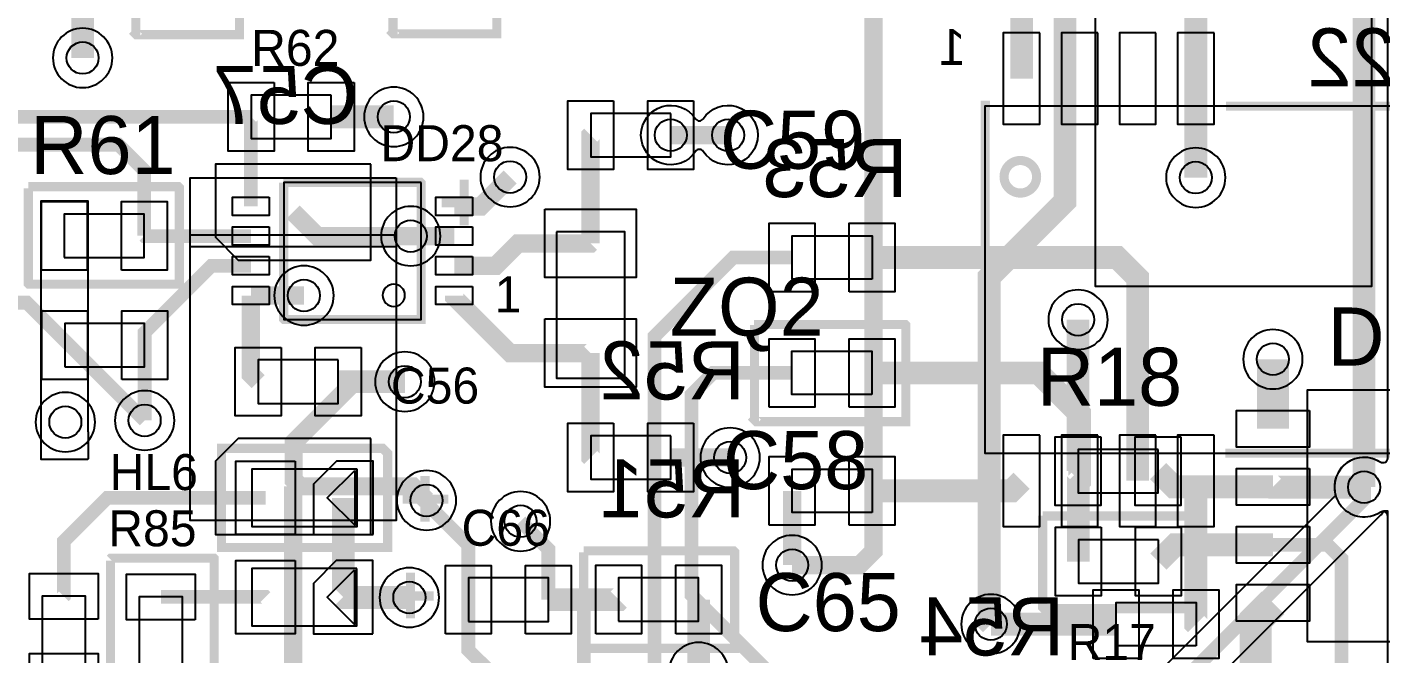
# Model space of a CAD drawing. Extents: x 0 to 112, y -6 to 118.
# Drawn here: x 43.86 to 73.48, y 77.97 to 91.69 of the extents above; entities that cross this region are included whole.
import ezdxf

# ---------------------------------------------------------------- set-up
doc = ezdxf.new("R2010")
doc.units = 0
for name, color, linetype in [('ETCH_BOTTOM', 5, 'CONTINUOUS'), ('ETCH_GND', 3, 'CONTINUOUS'), ('ETCH_PWR', 4, 'CONTINUOUS'), ('ETCH_TOP', 2, 'CONTINUOUS'), ('MANUFACTURING_NO_PROBE_BOTTOM', 6, 'CONTINUOUS'), ('MANUFACTURING_NO_PROBE_TOP', 7, 'CONTINUOUS'), ('PACKAGE_GEOMETR_ASSEMBLY_BOTTO', 8, 'CONTINUOUS'), ('PACKAGE_GEOMETRY_ASSEMBLY_TOP', 9, 'CONTINUOUS'), ('PIN_BOTTOM', 17, 'CONTINUOUS'), ('PIN_TOP', 14, 'CONTINUOUS'), ('REF_DES_SILKSCREEN_BOTTOM', 18, 'CONTINUOUS'), ('REF_DES_SILKSCREEN_TOP', 19, 'CONTINUOUS'), ('VIA_CLASS_BOTTOM', 29, 'CONTINUOUS'), ('VIA_CLASS_GND', 27, 'CONTINUOUS'), ('VIA_CLASS_PWR', 28, 'CONTINUOUS'), ('VIA_CLASS_TOP', 26, 'CONTINUOUS')]:
    doc.layers.add(name, color=color, linetype=linetype)

msp = doc.modelspace()

# ---------------------------------------------------------------- linework, layer by layer
at = {"layer": 'ETCH_BOTTOM'}
for points, const_width in [([(71.0872, 98.5388), (72.6081, 98.5388), (73.1081, 98.0388), (73.1081, 81.6226)], 0.5), ([(65.7028, 93.2919), (65.6162, 93.2053), (65.6162, 90.5616)], 0.5), ([(69.4262, 90.5616), (69.4262, 92.636), (69.0991, 92.9631)], 0.5), ([(69.4262, 90.5616), (69.4262, 88.393)], 0.5), ([(52.2529, 87.1148), (50.2053, 87.1148), (49.6802, 87.6399)], 0.4), ([(60.4683, 48.4537), (60.2505, 48.4537), (58.4493, 50.2549), (58.4493, 55.2179), (52.1451, 61.5221), (52.1451, 64.0513), (53.9272, 65.8334), (53.9655, 65.8334), (58.3535, 70.2214), (58.3535, 75.4918), (57.5871, 76.2582), (57.5871, 84.9224), (59.3117, 86.647), (60.5958, 86.647)], 0.3), ([(68.1562, 81.7616), (68.1562, 86.1975), (67.7067, 86.647), (62.3458, 86.647)], 0.5), ([(28.308, 86.3843), (29.0342, 85.6581), (43.8558, 85.6581), (46.4315, 83.0824)], 0.3), ([(52.1241, 83.9296), (51.0222, 83.9296), (49.6916, 82.599), (49.6916, 81.7827), (49.8344, 81.6399)], 0.4), ([(60.9548, 68.7739), (60.9548, 76.7028), (58.3919, 79.2657), (58.3919, 83.6415), (58.8709, 84.1205), (60.5921, 84.1205)], 0.3), ([(62.3421, 84.1205), (65.9889, 84.1205), (66.8873, 83.2221), (66.8873, 81.7627), (66.8862, 81.7616)], 0.5), ([(49.6802, 81.6399), (49.6802, 77.5925), (48.0419, 75.9542)], 0.4), ([(49.8344, 81.6399), (49.6802, 81.6399)], 0.4), ([(52.5975, 81.333), (52.2906, 81.6399), (49.8344, 81.6399)], 0.4), ([(62.3458, 81.5404), (65.395, 81.5404), (65.6162, 81.7616)], 0.5), ([(69.4262, 81.7616), (69.4262, 78.6328), (69.4325, 78.6265)], 0.5), ([(60.5958, 81.5404), (60.5958, 79.9175)], 0.4), ([(67.6825, 78.6265), (64.9452, 78.6265)], 0.5)]:
    msp.add_lwpolyline(points, dxfattribs=dict(at, const_width=const_width))
at = {"layer": 'ETCH_GND'}
for points in [[(0.1868, 0.2057), (0.1868, 117.9754), (73.6195, 117.9754), (73.6195, 82.2524, -0.595218), (73.4628, 82.1674, 0.681138), (72.4772, 81.4656), (72.4841, 81.4377), (68.0672, 77.0208, -0.653648), (67.8942, 77.0884, 2.282476), (67.2183, 76.4125, -0.653648), (67.2859, 76.2395), (46.4194, 55.373)], [(46.8336, 54.3728), (73.4617, 81.0009, 0.051372), (73.5264, 81.0804), (73.5414, 81.1033), (73.6195, 81.1033), (73.6195, 65.1043), (80.6909, 65.1043), (80.7011, 65.0996, 0.219963), (81.2467, 65.0996), (81.2569, 65.1043), (81.689, 65.1043), (81.6992, 65.0996, 0.219963), (82.2448, 65.0996), (82.255, 65.1043), (89.9691, 65.1043), (89.9691, 48.1353)]]:
    msp.add_lwpolyline(points, format="xyb", dxfattribs=at)
for points in [[(45.0744, 91.6618, 1), (45.0744, 90.3616, 1)], [(51.8818, 90.3732, 1), (51.8818, 89.073, 1)], [(52.2529, 87.7649, 1), (52.2529, 86.4647, 1)], [(49.917, 86.4649, 1), (49.917, 85.1647, 1)], [(66.8515, 85.9354, 1), (66.8515, 84.6352, 1)], [(44.696, 83.6955, 1), (44.696, 82.3953, 1)], [(46.4315, 83.7325, 1), (46.4315, 82.4323, 1)], [(54.6553, 81.5254, 1), (54.6553, 80.2252, 1)], [(60.5958, 80.5676, 1), (60.5958, 79.2674, 1)], [(52.2218, 79.8583, 1), (52.2218, 78.5581, 1)], [(64.9452, 79.2766, 1), (64.9452, 77.9764, 1)]]:
    msp.add_lwpolyline(points, format="xyb", close=True, dxfattribs=at)
at = {"layer": 'ETCH_GND', "const_width": 0.3}
msp.add_lwpolyline([(42.4877, 54.8729), (46.6265, 54.8729), (73.1081, 81.3545), (73.1081, 81.6226)], dxfattribs=at)
at = {"layer": 'ETCH_PWR'}
msp.add_lwpolyline([(0.1869, 21.8435), (0.1869, 117.9762), (41.9201, 117.9762), (41.9201, 117.9758), (73.6199, 117.9758), (73.6199, 105.6335, -0.738455), (73.4347, 105.5765, 3.245531), (73.4347, 104.8447, -0.738455), (73.6199, 104.7877), (73.6199, 82.2521, -0.595681), (73.4631, 82.1672, 1.845552), (73.4631, 81.078, -0.595681), (73.6199, 80.9931), (73.6199, 57.0036, -0.494234)], format="xyb", dxfattribs=at)
for points in [[(58.4821, 88.9658, -3.337397), (58.4821, 89.6808, 0.538532), (58.6514, 89.6808, -3.337397), (58.6514, 88.9658, 0.538532), (58.4821, 88.9658)], [(54.4254, 89.0559, 1), (54.4254, 87.7557, 1)], [(69.4262, 89.0431, 1), (69.4262, 87.7429, 1)], [(52.2529, 87.7649, 1), (52.2529, 86.4647, 1)], [(71.114, 85.0703, 1), (71.114, 83.7701, 1)], [(52.1241, 84.5797, 1), (52.1241, 83.2795, 1)], [(46.4315, 83.7325, 1), (46.4315, 82.4323, 1)], [(59.2401, 82.9191, 1), (59.2401, 81.6189, 1)], [(52.5975, 81.9831, 1), (52.5975, 80.6829, 1)], [(60.5958, 80.5676, 1), (60.5958, 79.2674, 1)], [(64.9452, 79.2766, 1), (64.9452, 77.9764, 1)], [(58.5506, 78.2242, 1), (58.5506, 76.924, 1)]]:
    msp.add_lwpolyline(points, format="xyb", close=True, dxfattribs=at)
at = {"layer": 'ETCH_TOP'}
for points in [[(73.2672, 112.2307), (73.2672, 86.0134), (67.2323, 86.0134), (67.2323, 112.2307)], [(45.1943, 82.2405), (45.18, 82.2262), (44.1643, 82.2262), (44.1643, 82.8393), (44.1644, 82.8394), (44.1644, 87.8885), (45.1895, 87.8885), (45.1895, 82.8394), (45.1943, 82.8346)]]:
    msp.add_lwpolyline(points, close=True, dxfattribs=at)
for points, const_width in [([(64.9452, 78.6265), (64.9068, 78.6649), (64.9068, 86.2165), (66.5643, 87.874), (66.5643, 108.8628), (66.1721, 109.255)], 0.5), ([(62.3775, 103.007), (62.3775, 80.2238), (62.0712, 79.9175), (60.5958, 79.9175)], 0.4), ([(45.0744, 92.3459), (45.0744, 91.0117)], 0.5), ([(48.7612, 89.7231), (41.1295, 89.7231), (38.7974, 87.391), (38.7974, 72.567), (36.1004, 69.87), (32.7441, 69.87)], 0.3), ([(48.7543, 87.7648), (48.7543, 89.7162), (48.7612, 89.7231)], 0.3), ([(50.5112, 89.7231), (51.8818, 89.7231)], 0.5), ([(56.1876, 86.957), (56.1876, 89.3218), (56.1891, 89.3233)], 0.4), ([(57.9391, 89.3233), (59.1944, 89.3233)], 0.4), ([(32.7441, 67.87), (35.0584, 67.87), (36.3558, 69.1674), (36.3559, 69.1674), (39.4985, 72.31), (39.4985, 87.0358), (41.5775, 89.1148), (45.86, 89.1148), (46.4217, 88.5531), (46.4217, 87.1208)], 0.3), ([(53.2043, 87.7648), (53.7844, 87.7648), (54.4254, 88.4058)], 0.4), ([(48.7543, 87.1148), (46.4277, 87.1148), (46.4217, 87.1208)], 0.3), ([(53.2043, 87.1148), (52.2529, 87.1148)], 0.4), ([(56.1876, 86.957), (56.1802, 86.9496), (54.5979, 86.9496), (54.1131, 86.4648), (53.2043, 86.4648)], 0.4), ([(46.4315, 84.7308), (46.4315, 85.0068), (47.8895, 86.4648), (48.7543, 86.4648)], 0.3), ([(48.7543, 85.8148), (49.917, 85.8148)], 0.4), ([(48.7543, 85.8148), (48.7543, 84.0896), (48.9143, 83.9296)], 0.4), ([(56.1876, 84.557), (56.185, 84.5544), (54.4254, 84.5544), (53.2043, 85.7755), (53.2043, 85.8148)], 0.4), ([(66.8515, 81.9732), (66.8515, 85.2853)], 0.5), ([(46.4315, 84.7308), (46.4315, 83.0824)], 0.3), ([(56.1876, 84.557), (56.1876, 82.2706), (56.1892, 82.269)], 0.4), ([(71.114, 82.9005), (71.114, 84.4202)], 0.7), ([(50.6643, 83.9296), (52.1241, 83.9296)], 0.5), ([(57.9392, 82.269), (59.2401, 82.269)], 0.4), ([(66.8587, 79.9932), (66.8587, 81.966), (66.8515, 81.9732)], 0.5), ([(71.114, 81.6305), (68.9442, 81.6305), (68.6015, 81.9732)], 0.5), ([(73.1081, 81.6226), (71.1219, 81.6226), (71.114, 81.6305)], 0.5), ([(49.0768, 81.3871), (45.6132, 81.3871), (44.6639, 80.4378), (44.6639, 79.2356), (44.663, 79.2347)], 0.3), ([(50.7768, 81.3871), (50.7768, 79.2193), (50.7742, 79.2167)], 0.5), ([(52.5975, 81.333), (52.5975, 81.2703), (53.5126, 80.3552), (53.5126, 79.161)], 0.3), ([(55.2626, 79.161), (55.2626, 80.268), (54.6553, 80.8753)], 0.3), ([(71.114, 80.3605), (68.976, 80.3605), (68.6087, 79.9932)], 0.5), ([(71.114, 80.3605), (72.3125, 80.3605), (72.6125, 80.0605), (72.6125, 70.1255)], 0.3), ([(50.7742, 79.2167), (50.7827, 79.2082), (52.2218, 79.2082)], 0.5), ([(55.2626, 79.161), (56.0062, 79.161)], 0.5), ([(56.0062, 79.161), (56.7996, 79.161), (56.8006, 79.162)], 0.5), ([(58.5506, 79.162), (58.5506, 77.5741)], 0.5), ([(71.114, 79.0905), (70.7401, 78.7166), (70.7401, 76.251)], 0.7), ([(46.7854, 79.2213), (49.0696, 79.2213), (49.0742, 79.2167)], 0.3), ([(54.0366, 76.6132), (54.0366, 77.5345), (53.9866, 77.5845), (53.9866, 77.5875), (53.8109, 77.7632), (53.8079, 77.7632), (53.5126, 78.0585), (53.5126, 79.161)], 0.3), ([(56.0366, 76.6132), (56.0366, 79.1306), (56.0062, 79.161)], 0.3)]:
    msp.add_lwpolyline(points, dxfattribs=dict(at, const_width=const_width))
at = {"layer": 'MANUFACTURING_NO_PROBE_BOTTOM', "const_width": 0.2}
for points in [[(64.9248, 89.9765), (64.8176, 89.9765), (64.8176, 82.3838), (64.8355, 82.3659), (64.9963, 82.3659)], [(70.0878, 89.9586), (77.6627, 89.9586)], [(53.4194, 88.3505), (53.4194, 87.3475)], [(53.4194, 88.3505), (53.4194, 87.3475)], [(53.9298, 87.8403), (52.9268, 87.8403)], [(59.7708, 85.1709), (59.7708, 83.0986), (59.7707, 83.0985), (59.8154, 83.0538), (63.0847, 83.0538), (63.0847, 85.1619), (63.0668, 85.1798), (59.7618, 85.1798)], [(70.0699, 82.3659), (77.6268, 82.3659), (77.6447, 82.3838)]]:
    msp.add_lwpolyline(points, dxfattribs=at)
msp.add_lwpolyline([(65.9443, 88.412, 1), (65.2325, 88.412, 1)], format="xyb", close=True, dxfattribs=at)
at = {"layer": 'MANUFACTURING_NO_PROBE_TOP', "const_width": 0.2}
for points in [[(51.8655, 94.9341), (51.8655, 91.5665), (51.8566, 91.5576), (51.8744, 91.5398), (54.1344, 91.5398), (54.1344, 94.9787), (54.1254, 94.9877), (51.8744, 94.9877), (51.8566, 94.9699)], [(46.2379, 94.9162), (46.2379, 91.5486), (46.229, 91.5397), (46.2468, 91.5219), (48.5068, 91.5219), (48.5068, 94.9608), (48.4978, 94.9698), (46.2468, 94.9698), (46.229, 94.952)], [(43.8873, 88.1625), (43.8873, 86.0732), (43.8958, 86.0647), (47.1911, 86.0647), (47.1911, 88.171), (47.1656, 88.1965), (43.8873, 88.1965)], [(49.4722, 88.2819), (49.4722, 85.2999), (49.4812, 85.2909), (52.481, 85.2909), (52.481, 88.2729), (52.4631, 88.2908), (49.4632, 88.2908)], [(48.1109, 82.2911), (48.1109, 80.3031), (51.7466, 80.3031), (51.7466, 82.3627), (51.6391, 82.4702), (48.1109, 82.4702), (48.1109, 82.2015), (48.1288, 82.1836)], [(52.5652, 81.8691), (52.5652, 80.8661)], [(52.5652, 81.8691), (52.5652, 80.8661)], [(53.0756, 81.3589), (52.0726, 81.3589)], [(66.0771, 80.9903), (69.3553, 80.9903), (69.3643, 80.9993), (69.3911, 80.9725), (69.3911, 78.9894), (69.3643, 78.9626), (66.1039, 78.9626), (66.0771, 78.9894), (66.0771, 80.9993)], [(56.0356, 80.1946), (56.0356, 78.1053), (56.0441, 78.0968), (59.3394, 78.0968), (59.3394, 80.2031), (59.3139, 80.2286), (56.0356, 80.2286)], [(45.684, 80.0166), (45.684, 76.649), (45.6751, 76.6401), (45.6929, 76.6223), (47.9529, 76.6223), (47.9529, 80.0612), (47.9439, 80.0702), (45.6929, 80.0702), (45.6751, 80.0524)], [(52.2453, 79.7521), (52.2453, 78.7491)], [(52.2453, 79.7521), (52.2453, 78.7491)], [(52.7557, 79.2419), (51.7527, 79.2419)]]:
    msp.add_lwpolyline(points, dxfattribs=at)
at = {"layer": 'MANUFACTURING_NO_PROBE_TOP'}
msp.add_lwpolyline([(52.125, 85.8194, 1), (51.6378, 85.8194, 1)], format="xyb", close=True, dxfattribs=at)
at = {"layer": 'PACKAGE_GEOMETR_ASSEMBLY_BOTTO'}
for points in [[(82.9212, 89.9616), (82.9212, 82.3616), (64.8212, 82.3616), (64.8212, 89.9616)], [(51.9302, 88.3899), (51.9302, 80.8899), (47.4302, 80.8899), (47.4302, 88.3899)], [(62.3458, 86.172), (60.5958, 86.172), (60.5958, 87.122), (62.3458, 87.122)], [(62.3421, 83.6455), (60.5921, 83.6455), (60.5921, 84.5955), (62.3421, 84.5955)], [(62.3458, 81.0654), (60.5958, 81.0654), (60.5958, 82.0154), (62.3458, 82.0154)], [(69.4325, 78.1515), (67.6825, 78.1515), (67.6825, 79.1015), (69.4325, 79.1015)]]:
    msp.add_lwpolyline(points, close=True, dxfattribs=at)
for points in [[(47.4302, 87.1399), (51.9302, 87.1399)], [(47.4302, 86.8899), (51.9302, 86.8899)]]:
    msp.add_lwpolyline(points, dxfattribs=at)
at = {"layer": 'PACKAGE_GEOMETRY_ASSEMBLY_TOP'}
for points in [[(50.5112, 90.1981), (48.7612, 90.1981), (48.7612, 89.2481), (50.5112, 89.2481)], [(57.9391, 89.7983), (56.1891, 89.7983), (56.1891, 88.8483), (57.9391, 88.8483)], [(52.4793, 88.2898), (49.4793, 88.2898), (49.4793, 85.2898), (52.4793, 85.2898)], [(44.6717, 86.6458), (46.4217, 86.6458), (46.4217, 87.5958), (44.6717, 87.5958)], [(55.4376, 87.207), (55.4376, 84.007), (56.9376, 84.007), (56.9376, 87.207)], [(44.6815, 84.2558), (46.4315, 84.2558), (46.4315, 85.2058), (44.6815, 85.2058)], [(50.6643, 84.4046), (48.9143, 84.4046), (48.9143, 83.4546), (50.6643, 83.4546)], [(75.964, 83.7455), (71.864, 83.7455), (71.864, 78.2455), (75.964, 78.2455)], [(57.9392, 82.744), (56.1892, 82.744), (56.1892, 81.794), (57.9392, 81.794)], [(68.6015, 82.4482), (66.8515, 82.4482), (66.8515, 81.4982), (68.6015, 81.4982)], [(51.0768, 82.0121), (48.7768, 82.0121), (48.7768, 80.7621), (51.0768, 80.7621)], [(51.0268, 81.9871), (51.0268, 80.7871), (50.4268, 81.3871)], [(68.6087, 80.4682), (66.8587, 80.4682), (66.8587, 79.5182), (68.6087, 79.5182)], [(51.0742, 79.8417), (48.7742, 79.8417), (48.7742, 78.5917), (51.0742, 78.5917)], [(51.0242, 79.8167), (51.0242, 78.6167), (50.4242, 79.2167)], [(53.5126, 78.686), (55.2626, 78.686), (55.2626, 79.636), (53.5126, 79.636)], [(56.8006, 78.687), (58.5506, 78.687), (58.5506, 79.637), (56.8006, 79.637)], [(45.138, 77.4847), (45.138, 79.2347), (44.188, 79.2347), (44.188, 77.4847)], [(47.2604, 77.4713), (47.2604, 79.2213), (46.3104, 79.2213), (46.3104, 77.4713)]]:
    msp.add_lwpolyline(points, close=True, dxfattribs=at)
at = {"layer": 'PIN_BOTTOM'}
for points in [[(66.0162, 91.5616), (65.2162, 91.5616), (65.2162, 89.5616), (66.0162, 89.5616)], [(67.2862, 91.5616), (66.4862, 91.5616), (66.4862, 89.5616), (67.2862, 89.5616)], [(68.5562, 91.5616), (67.7562, 91.5616), (67.7562, 89.5616), (68.5562, 89.5616)], [(69.8262, 91.5616), (69.0262, 91.5616), (69.0262, 89.5616), (69.8262, 89.5616)], [(51.3802, 88.6899), (47.9802, 88.6899), (47.9802, 87.0899), (48.4802, 86.5899), (51.3802, 86.5899)], [(60.0958, 85.897), (60.0958, 87.397), (61.0958, 87.397), (61.0958, 85.897)], [(61.8458, 85.897), (61.8458, 87.397), (62.8458, 87.397), (62.8458, 85.897)], [(60.0921, 83.3705), (60.0921, 84.8705), (61.0921, 84.8705), (61.0921, 83.3705)], [(61.8421, 83.3705), (61.8421, 84.8705), (62.8421, 84.8705), (62.8421, 83.3705)], [(51.3802, 82.6899), (48.4802, 82.6899), (47.9802, 82.1899), (47.9802, 80.5899), (51.3802, 80.5899)], [(66.0162, 82.7616), (65.2162, 82.7616), (65.2162, 80.7616), (66.0162, 80.7616)], [(67.2862, 82.7616), (66.4862, 82.7616), (66.4862, 80.7616), (67.2862, 80.7616)], [(68.5562, 82.7616), (67.7562, 82.7616), (67.7562, 80.7616), (68.5562, 80.7616)], [(69.8262, 82.7616), (69.0262, 82.7616), (69.0262, 80.7616), (69.8262, 80.7616)], [(60.0958, 80.7904), (60.0958, 82.2904), (61.0958, 82.2904), (61.0958, 80.7904)], [(61.8458, 80.7904), (61.8458, 82.2904), (62.8458, 82.2904), (62.8458, 80.7904)], [(67.1825, 77.8765), (67.1825, 79.3765), (68.1825, 79.3765), (68.1825, 77.8765)], [(68.9325, 77.8765), (68.9325, 79.3765), (69.9325, 79.3765), (69.9325, 77.8765)]]:
    msp.add_lwpolyline(points, close=True, dxfattribs=at)
at = {"layer": 'PIN_TOP'}
for points in [[(49.2612, 90.4731), (49.2612, 88.9731), (48.2612, 88.9731), (48.2612, 90.4731)], [(51.0112, 90.4731), (51.0112, 88.9731), (50.0112, 88.9731), (50.0112, 90.4731)], [(56.6891, 90.0733), (56.6891, 88.5733), (55.6891, 88.5733), (55.6891, 90.0733)], [(58.4391, 90.0733), (58.4391, 88.5733), (57.4391, 88.5733), (57.4391, 90.0733)], [(44.1717, 86.3708), (44.1717, 87.8708), (45.1717, 87.8708), (45.1717, 86.3708)], [(45.9217, 86.3708), (45.9217, 87.8708), (46.9217, 87.8708), (46.9217, 86.3708)], [(49.1543, 87.9648), (49.1543, 87.5648), (48.3543, 87.5648), (48.3543, 87.9648)], [(53.6043, 87.9648), (53.6043, 87.5648), (52.8043, 87.5648), (52.8043, 87.9648)], [(55.1876, 87.707), (57.1876, 87.707), (57.1876, 86.207), (55.1876, 86.207)], [(49.1543, 87.3148), (49.1543, 86.9148), (48.3543, 86.9148), (48.3543, 87.3148)], [(53.6043, 87.3148), (53.6043, 86.9148), (52.8043, 86.9148), (52.8043, 87.3148)], [(49.1543, 86.6648), (49.1543, 86.2648), (48.3543, 86.2648), (48.3543, 86.6648)], [(53.6043, 86.6648), (53.6043, 86.2648), (52.8043, 86.2648), (52.8043, 86.6648)], [(49.1543, 86.0148), (49.1543, 85.6148), (48.3543, 85.6148), (48.3543, 86.0148)], [(53.6043, 86.0148), (53.6043, 85.6148), (52.8043, 85.6148), (52.8043, 86.0148)], [(44.1815, 83.9808), (44.1815, 85.4808), (45.1815, 85.4808), (45.1815, 83.9808)], [(45.9315, 83.9808), (45.9315, 85.4808), (46.9315, 85.4808), (46.9315, 83.9808)], [(55.1876, 85.307), (57.1876, 85.307), (57.1876, 83.807), (55.1876, 83.807)], [(49.4143, 84.6796), (49.4143, 83.1796), (48.4143, 83.1796), (48.4143, 84.6796)], [(51.1643, 84.6796), (51.1643, 83.1796), (50.1643, 83.1796), (50.1643, 84.6796)], [(71.914, 83.3005), (71.914, 82.5005), (70.314, 82.5005), (70.314, 83.3005)], [(56.6892, 83.019), (56.6892, 81.519), (55.6892, 81.519), (55.6892, 83.019)], [(58.4392, 83.019), (58.4392, 81.519), (57.4392, 81.519), (57.4392, 83.019)], [(67.3515, 82.7232), (67.3515, 81.2232), (66.3515, 81.2232), (66.3515, 82.7232)], [(69.1015, 82.7232), (69.1015, 81.2232), (68.1015, 81.2232), (68.1015, 82.7232)], [(49.7268, 82.1871), (49.7268, 80.5871), (48.4268, 80.5871), (48.4268, 82.1871)], [(51.4268, 80.5871), (51.4268, 82.1871), (50.6268, 82.1871), (50.1268, 81.6871), (50.1268, 80.5871)], [(71.914, 82.0305), (71.914, 81.2305), (70.314, 81.2305), (70.314, 82.0305)], [(67.3587, 80.7432), (67.3587, 79.2432), (66.3587, 79.2432), (66.3587, 80.7432)], [(69.1087, 80.7432), (69.1087, 79.2432), (68.1087, 79.2432), (68.1087, 80.7432)], [(71.914, 80.7605), (71.914, 79.9605), (70.314, 79.9605), (70.314, 80.7605)], [(49.7242, 80.0167), (49.7242, 78.4167), (48.4242, 78.4167), (48.4242, 80.0167)], [(51.4242, 78.4167), (51.4242, 80.0167), (50.6242, 80.0167), (50.1242, 79.5167), (50.1242, 78.4167)], [(45.413, 78.7347), (43.913, 78.7347), (43.913, 79.7347), (45.413, 79.7347)], [(47.5354, 78.7213), (46.0354, 78.7213), (46.0354, 79.7213), (47.5354, 79.7213)], [(53.0126, 78.411), (53.0126, 79.911), (54.0126, 79.911), (54.0126, 78.411)], [(54.7626, 78.411), (54.7626, 79.911), (55.7626, 79.911), (55.7626, 78.411)], [(56.3006, 78.412), (56.3006, 79.912), (57.3006, 79.912), (57.3006, 78.412)], [(58.0506, 78.412), (58.0506, 79.912), (59.0506, 79.912), (59.0506, 78.412)], [(71.914, 79.4905), (71.914, 78.6905), (70.314, 78.6905), (70.314, 79.4905)], [(45.413, 76.9847), (43.913, 76.9847), (43.913, 77.9847), (45.413, 77.9847)]]:
    msp.add_lwpolyline(points, close=True, dxfattribs=at)
at = {"layer": 'VIA_CLASS_BOTTOM'}
for centre in [(45.0744, 91.0117), (51.8818, 89.7231), (57.9391, 89.3233), (59.1944, 89.3233), (54.4254, 88.4058), (69.4262, 88.393), (52.2529, 87.1148), (49.917, 85.8148), (66.8515, 85.2853), (71.114, 84.4202), (52.1241, 83.9296), (44.696, 83.0454), (46.4315, 83.0824), (59.2401, 82.269), (73.1081, 81.6226), (52.5975, 81.333), (54.6553, 80.8753), (60.5958, 79.9175), (52.2218, 79.2082), (64.9452, 78.6265)]:
    msp.add_circle(centre, 0.35, dxfattribs=at)
at = {"layer": 'VIA_CLASS_GND'}
for centre in [(45.0744, 91.0117), (51.8818, 89.7231), (57.9391, 89.3233), (59.1944, 89.3233), (54.4254, 88.4058), (69.4262, 88.393), (52.2529, 87.1148), (49.917, 85.8148), (66.8515, 85.2853), (71.114, 84.4202), (52.1241, 83.9296), (44.696, 83.0454), (46.4315, 83.0824), (59.2401, 82.269), (73.1081, 81.6226), (52.5975, 81.333), (54.6553, 80.8753), (60.5958, 79.9175), (52.2218, 79.2082), (64.9452, 78.6265)]:
    msp.add_circle(centre, 0.35, dxfattribs=at)
at = {"layer": 'VIA_CLASS_PWR'}
for centre in [(45.0744, 91.0117), (51.8818, 89.7231), (57.9391, 89.3233), (59.1944, 89.3233), (54.4254, 88.4058), (69.4262, 88.393), (52.2529, 87.1148), (49.917, 85.8148), (66.8515, 85.2853), (71.114, 84.4202), (52.1241, 83.9296), (44.696, 83.0454), (46.4315, 83.0824), (59.2401, 82.269), (73.1081, 81.6226), (52.5975, 81.333), (54.6553, 80.8753), (60.5958, 79.9175), (52.2218, 79.2082), (64.9452, 78.6265)]:
    msp.add_circle(centre, 0.35, dxfattribs=at)
at = {"layer": 'VIA_CLASS_TOP'}
for centre in [(45.0744, 91.0117), (51.8818, 89.7231), (57.9391, 89.3233), (59.1944, 89.3233), (54.4254, 88.4058), (69.4262, 88.393), (52.2529, 87.1148), (49.917, 85.8148), (66.8515, 85.2853), (71.114, 84.4202), (52.1241, 83.9296), (44.696, 83.0454), (46.4315, 83.0824), (59.2401, 82.269), (73.1081, 81.6226), (52.5975, 81.333), (54.6553, 80.8753), (60.5958, 79.9175), (52.2218, 79.2082), (64.9452, 78.6265)]:
    msp.add_circle(centre, 0.35, dxfattribs=at)

# ---------------------------------------------------------------- texts
at = {"layer": 'MANUFACTURING_NO_PROBE_BOTTOM', "text_generation_flag": 2}
msp.add_text('1', height=0.7874, dxfattribs=at).set_placement((64.3918, 90.8582))
at = {"layer": 'MANUFACTURING_NO_PROBE_TOP'}
msp.add_text('1', height=0.7874, dxfattribs=at).set_placement((54.0867, 85.4436))
at = {"layer": 'REF_DES_SILKSCREEN_BOTTOM', "text_generation_flag": 2, "width": 1.02}
for s, p in [('DD22', (76.2989, 90.3893)), ('C57', (51.1004, 89.5687)), ('R53', (63.1219, 87.9668)), ('R52', (59.5635, 83.5398)), ('R51', (59.5672, 80.9597)), ('R54', (66.5484, 77.9402))]:
    msp.add_text(s, height=1.27, dxfattribs=at).set_placement(p)
at = {"layer": 'REF_DES_SILKSCREEN_TOP'}
for s, p in [('R62', (48.7601, 90.8385)), ('DD28', (51.5894, 88.7534)), ('C56', (51.8176, 83.4501)), ('HL6', (45.6647, 81.5578)), ('R85', (45.6349, 80.3285)), ('C66', (53.3645, 80.3399)), ('R17', (66.623, 77.84))]:
    msp.add_text(s, height=0.7874, dxfattribs=at).set_placement(p)
at = {"layer": 'REF_DES_SILKSCREEN_TOP', "width": 1.02}
for s, p in [('R61', (43.9291, 88.4715)), ('C59', (59.0153, 88.5879)), ('ZQ2', (57.9167, 84.9352)), ('DD8', (72.3057, 84.2824)), ('R18', (65.9506, 83.402)), ('C58', (59.083, 81.5776)), ('C65', (59.795, 78.4725))]:
    msp.add_text(s, height=1.27, dxfattribs=at).set_placement(p)

doc.saveas('drawing.dxf')
